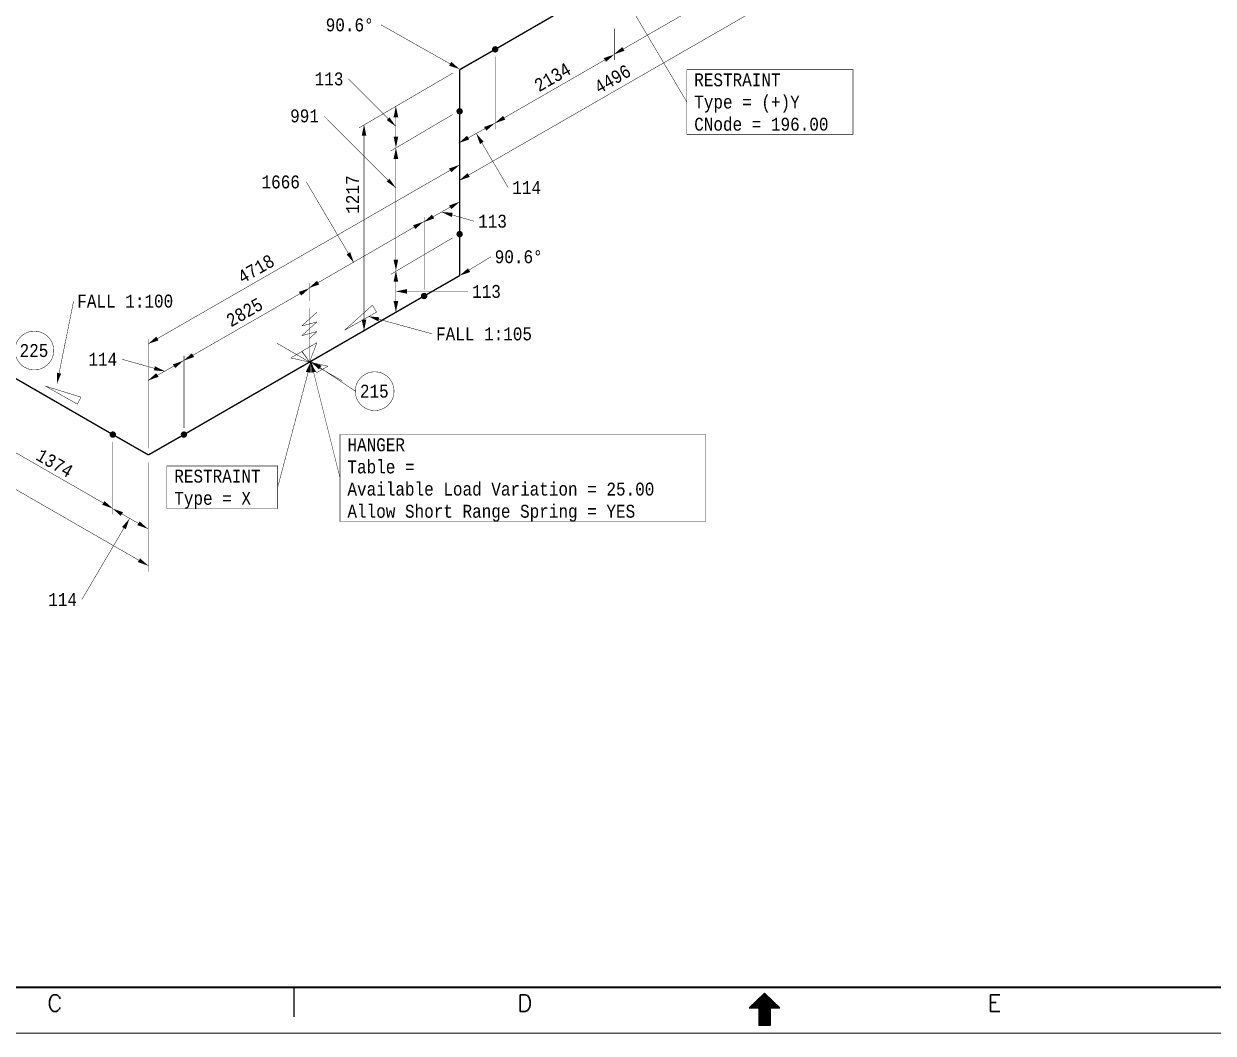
# Model space of a CAD drawing. Header units: millimetres. Extents: x 0 to 841, y 0 to 594.
# Drawn here: x 260.7 to 518.3, y 0 to 218.5 of the extents above; entities that cross this region are included whole.
import ezdxf

# ---------------------------------------------------------------- set-up
doc = ezdxf.new("R2010")
doc.units = ezdxf.units.MM
for name, color, linetype in [('_TITLE BLOCK', 7, 'Continuous'), ('DIM-LINES', 7, 'Continuous'), ('DIM-TEXT', 7, 'Continuous'), ('ISO-TEXT', 7, 'Continuous'), ('PIPE', 7, 'Continuous'), ('WELDS', 7, 'Continuous'), ('타이틀', 7, 'Continuous')]:
    doc.layers.add(name, color=color, linetype=linetype)
doc.styles.add('CG', font='romans.shx')
doc.styles.add('MONOTXT', font='monotxt.shx', dxfattribs={"height": 2.4})

# ---------------------------------------------------------------- blocks, each defined once
blk = doc.blocks.new('[SH1] A1 FORMAT')
at = {"color": 0}
for p, q in [((1408.86, 7.75), (1410.79, 7.75)), ((1408.93, 7.82), (1410.71, 7.82)), ((1409.01, 7.89), (1410.64, 7.89)), ((1409.08, 7.96), (1410.57, 7.96)), ((1409.15, 8.03), (1410.49, 8.03)), ((1409.23, 8.1), (1410.42, 8.1)), ((1409.3, 8.17), (1410.34, 8.17)), ((1409.38, 8.24), (1410.27, 8.24)), ((1409.45, 8.31), (1410.2, 8.31)), ((1409.52, 8.38), (1410.12, 8.38)), ((1409.6, 8.45), (1410.05, 8.45)), ((1409.67, 8.52), (1409.98, 8.52)), ((1409.74, 8.59), (1409.9, 8.59)), ((1409.82, 8.65), (1409.83, 8.65)), ((1406.57, 5.58), (1413.08, 5.58)), ((1406.64, 5.65), (1413, 5.65)), ((1406.72, 5.72), (1412.93, 5.72)), ((1406.79, 5.79), (1412.85, 5.79)), ((1406.87, 5.86), (1412.78, 5.86)), ((1406.94, 5.93), (1412.71, 5.93)), ((1407.01, 6), (1412.63, 6)), ((1407.09, 6.07), (1412.56, 6.07)), ((1407.16, 6.14), (1412.48, 6.14)), ((1407.24, 6.21), (1412.41, 6.21)), ((1407.31, 6.28), (1412.34, 6.28)), ((1407.38, 6.35), (1412.26, 6.35)), ((1407.46, 6.42), (1412.19, 6.42)), ((1407.53, 6.49), (1412.12, 6.49)), ((1407.6, 6.56), (1412.04, 6.56)), ((1407.68, 6.63), (1411.97, 6.63)), ((1407.75, 6.7), (1411.89, 6.7)), ((1407.83, 6.77), (1411.82, 6.77)), ((1407.9, 6.84), (1411.75, 6.84)), ((1407.97, 6.91), (1411.67, 6.91)), ((1408.05, 6.98), (1411.6, 6.98)), ((1408.12, 7.05), (1411.53, 7.05)), ((1408.19, 7.12), (1411.45, 7.12)), ((1408.27, 7.19), (1411.38, 7.19)), ((1408.34, 7.26), (1411.3, 7.26)), ((1408.42, 7.33), (1411.23, 7.33)), ((1408.49, 7.4), (1411.16, 7.4)), ((1408.56, 7.47), (1411.08, 7.47)), ((1408.6, 5.51), (1411.05, 5.51)), ((1408.6, 5.44), (1411.05, 5.44)), ((1408.6, 5.37), (1411.05, 5.37)), ((1408.6, 5.3), (1411.05, 5.3)), ((1408.6, 5.23), (1411.05, 5.23)), ((1408.6, 5.16), (1411.05, 5.16)), ((1408.64, 7.54), (1411.01, 7.54)), ((1408.71, 7.61), (1410.93, 7.61)), ((1408.79, 7.68), (1410.86, 7.68)), ((1408.6, 5.09), (1411.05, 5.09)), ((1408.6, 5.02), (1411.05, 5.02)), ((1408.6, 4.95), (1411.05, 4.95)), ((1408.6, 4.88), (1411.05, 4.88)), ((1408.6, 4.81), (1411.05, 4.81)), ((1408.6, 4.74), (1411.05, 4.74)), ((1408.6, 4.67), (1411.05, 4.67)), ((1408.6, 4.6), (1411.05, 4.6)), ((1408.6, 4.53), (1411.05, 4.53)), ((1408.6, 4.46), (1411.05, 4.46)), ((1408.6, 4.39), (1411.05, 4.39)), ((1408.6, 4.32), (1411.05, 4.32)), ((1408.6, 4.25), (1411.05, 4.25)), ((1408.6, 4.18), (1411.05, 4.18)), ((1408.6, 4.11), (1411.05, 4.11)), ((1408.6, 4.04), (1411.05, 4.04)), ((1408.6, 3.97), (1411.05, 3.97)), ((1408.6, 3.9), (1411.05, 3.9)), ((1408.6, 3.83), (1411.05, 3.83)), ((1408.6, 3.76), (1411.05, 3.76)), ((1408.6, 3.69), (1411.05, 3.69)), ((1408.6, 3.62), (1411.05, 3.62)), ((1408.6, 3.55), (1411.05, 3.55)), ((1408.6, 3.48), (1411.05, 3.48)), ((1408.6, 3.41), (1411.05, 3.41)), ((1408.6, 3.34), (1411.05, 3.34)), ((1408.6, 3.27), (1411.05, 3.27)), ((1408.6, 3.2), (1411.05, 3.2)), ((1408.6, 3.13), (1411.05, 3.13)), ((1408.6, 3.06), (1411.05, 3.06)), ((1408.6, 2.99), (1411.05, 2.99)), ((1408.6, 2.92), (1411.05, 2.92)), ((1408.6, 2.85), (1411.05, 2.85)), ((1408.6, 2.78), (1411.05, 2.78)), ((1408.6, 2.71), (1411.05, 2.71)), ((1408.6, 2.64), (1411.05, 2.64)), ((1408.6, 2.57), (1411.05, 2.57)), ((1408.6, 2.5), (1411.05, 2.5)), ((1408.6, 2.43), (1411.05, 2.43)), ((1408.6, 2.36), (1411.05, 2.36)), ((1408.6, 2.29), (1411.05, 2.29)), ((1408.6, 2.22), (1411.05, 2.22)), ((1408.6, 2.15), (1411.05, 2.15)), ((1408.6, 2.08), (1411.05, 2.08)), ((1408.6, 2.01), (1411.05, 2.01)), ((1408.6, 1.94), (1411.05, 1.94)), ((1408.6, 1.87), (1411.05, 1.87)), ((1408.6, 1.8), (1411.05, 1.8)), ((1408.6, 1.73), (1411.05, 1.73))]:
    blk.add_line(p, q, dxfattribs=at)
at = {"layer": '_TITLE BLOCK', "lineweight": 40}
blk.add_line((1002.54, 9.99), (1817.11, 9.99), dxfattribs=at)
at = {"layer": '_TITLE BLOCK', "linetype": 'Continuous', "lineweight": 0}
for p, q in [((988.72, 0), (1829.72, 0)), ((1829.72, 0), (989.93, 0))]:
    blk.add_line(p, q, dxfattribs=at)
at = {"layer": '타이틀', "color": 7}
for p, q in [((1308, 3.57), (1308, 9.99)), ((1409.82, 8.66), (1406.5, 5.51)), ((1409.82, 8.66), (1413.14, 5.51)), ((1406.5, 5.51), (1408.6, 5.51)), ((1408.6, 5.51), (1408.6, 1.67)), ((1411.05, 5.51), (1411.05, 1.67)), ((1411.05, 5.51), (1413.14, 5.51))]:
    blk.add_line(p, q, dxfattribs=at)
at = {"layer": '타이틀', "color": 7, "style": 'CG'}
for s, p in [('C', (1254.51, 4.73, 0)), ('D', (1356.34, 4.73, 0)), ('E', (1458.16, 4.73, 0))]:
    blk.add_text(s, height=3.6, dxfattribs=at).set_placement(p)
blk = doc.blocks.new('block16')
at = {"layer": 'ISO-TEXT'}
blk.add_hatch(color=256, dxfattribs=at).paths.add_polyline_path([(0, -0.001), (-2.3, 0.799), (-1.8, 1.599)])
at = {"layer": 'ISO-TEXT', "linetype": 'ByBlock', "const_width": 0.1}
blk.add_lwpolyline([(-17, 9.6), (0, 0)], dxfattribs=at)
blk = doc.blocks.new('block17')
at = {"layer": 'ISO-TEXT'}
blk.add_hatch(color=256, dxfattribs=at).paths.add_polyline_path([(0, -0.001), (1.8, 1.599), (2.3, 0.799)])
at = {"layer": 'ISO-TEXT', "linetype": 'ByBlock', "const_width": 0.1}
blk.add_lwpolyline([(6.8, 4.1), (0, 0)], dxfattribs=at)
blk = doc.blocks.new('block18')
at = {"layer": 'ISO-TEXT'}
blk.add_hatch(color=256, dxfattribs=at).paths.add_polyline_path([(0, -0.001), (2.4, -0.201), (2.2, -1.101)])
at = {"layer": 'ISO-TEXT', "linetype": 'ByBlock', "const_width": 0.1}
blk.add_lwpolyline([(13.9, -3.8), (0, 0)], dxfattribs=at)
blk = doc.blocks.new('block19')
at = {"layer": 'ISO-TEXT'}
blk.add_hatch(color=256, dxfattribs=at).paths.add_polyline_path([(-0.001, -0.001), (-0.001, 2.399), (0.899, 2.199)])
at = {"layer": 'ISO-TEXT', "linetype": 'ByBlock', "const_width": 0.1}
blk.add_lwpolyline([(3.6, 17.9), (0, 0)], dxfattribs=at)
blk = doc.blocks.new('block67')
at = {"layer": 'PIPE', "linetype": 'ByBlock', "const_width": 0.3}
blk.add_lwpolyline([(-25.8, -14.9), (0, 0)], dxfattribs=at)
at = {"flags": 1}
for tag in ['Tag', 'UCI', 'Pipe Ref', 'Description', 'Key']:
    blk.add_attdef(tag, (0, 0), '', height=1, dxfattribs=at)
blk = doc.blocks.new('block68')
at = {"layer": 'PIPE', "linetype": 'ByBlock', "const_width": 0.3}
for points in [[(-7.7, -4.4), (0, 0)], [(-7.7, -13.4), (-7.7, -4.4)]]:
    blk.add_lwpolyline(points, dxfattribs=at)
at = {"flags": 1}
for tag in ['Tag', 'UCI', 'Pipe Ref', 'Description', 'Key']:
    blk.add_attdef(tag, (0, 0), '', height=1, dxfattribs=at)
blk = doc.blocks.new('block69')
at = {"layer": 'PIPE', "linetype": 'ByBlock', "const_width": 0.3}
blk.add_lwpolyline([(0, -26.6), (0, 0)], dxfattribs=at)
at = {"flags": 1}
for tag in ['Tag', 'UCI', 'Pipe Ref', 'Description', 'Key']:
    blk.add_attdef(tag, (0, 0), '', height=1, dxfattribs=at)
blk = doc.blocks.new('block70')
at = {"layer": 'PIPE', "linetype": 'ByBlock', "const_width": 0.3}
for points in [[(0, -9), (0, 0)], [(-7.7, -13.4), (0, -9)]]:
    blk.add_lwpolyline(points, dxfattribs=at)
at = {"flags": 1}
for tag in ['Tag', 'UCI', 'Pipe Ref', 'Description', 'Key']:
    blk.add_attdef(tag, (0, 0), '', height=1, dxfattribs=at)
blk = doc.blocks.new('block71')
at = {"layer": 'PIPE', "linetype": 'ByBlock', "const_width": 0.3}
blk.add_lwpolyline([(-24.8, -14.3), (0, 0)], dxfattribs=at)
at = {"flags": 1}
for tag in ['Tag', 'UCI', 'Pipe Ref', 'Description', 'Key']:
    blk.add_attdef(tag, (0, 0), '', height=1, dxfattribs=at)
blk = doc.blocks.new('block72')
at = {"linetype": 'ByBlock', "const_width": 0.1}
for points in [[(1.5, -2.3), (0, 0)], [(0, 0), (4, -0.9)], [(7.1, -4.1), (0, 0)], [(4, -0.9), (1.5, -2.3)]]:
    blk.add_lwpolyline(points, dxfattribs=at)
at = {"flags": 1}
for tag in ['Tag', 'UCI', 'Pipe Ref', 'Description', 'Key']:
    blk.add_attdef(tag, (0, 0), '', height=1, dxfattribs=at)
blk = doc.blocks.new('block73')
at = {"linetype": 'ByBlock', "const_width": 0.1}
for points in [[(-7.1, 4.1), (0, 0)], [(-1.6, 2.3), (-4.1, 0.9)], [(-4.1, 0.9), (0, 0)], [(0, 0), (-1.6, 2.3)]]:
    blk.add_lwpolyline(points, dxfattribs=at)
at = {"flags": 1}
for tag in ['Tag', 'UCI', 'Pipe Ref', 'Description', 'Key']:
    blk.add_attdef(tag, (0, 0), '', height=1, dxfattribs=at)
blk = doc.blocks.new('block74')
at = {"linetype": 'ByBlock', "const_width": 0.1}
for points in [[(1.6, 10.8), (-1.7, 7.8)], [(0, 11.6), (0, 0)], [(1.6, 8.7), (-1.7, 5.7)], [(-1.7, 7.8), (1.6, 8.7)], [(-1.7, 5.7), (1.6, 6.6)], [(1.6, 6.6), (0, 5.1)], [(1.6, 4.2), (-1.7, 2.3)], [(0, 0), (1.6, 4.2)], [(-1.7, 2.3), (0, 0)]]:
    blk.add_lwpolyline(points, dxfattribs=at)
at = {"flags": 1}
for tag in ['Tag', 'UCI', 'Pipe Ref', 'Description', 'Key']:
    blk.add_attdef(tag, (0, 0), '', height=1, dxfattribs=at)
blk = doc.blocks.new('block75')
at = {"layer": 'PIPE', "linetype": 'ByBlock', "const_width": 0.3}
blk.add_lwpolyline([(-18.669, -10.776), (0, 0)], dxfattribs=at)
at = {"flags": 1}
for tag in ['Tag', 'UCI', 'Pipe Ref', 'Description', 'Key']:
    blk.add_attdef(tag, (0, 0), '', height=1, dxfattribs=at)
blk = doc.blocks.new('block76')
at = {"layer": 'PIPE', "linetype": 'ByBlock', "const_width": 0.3}
blk.add_lwpolyline([(-8.531, -4.924), (0, 0)], dxfattribs=at)
at = {"flags": 1}
for tag in ['Tag', 'UCI', 'Pipe Ref', 'Description', 'Key']:
    blk.add_attdef(tag, (0, 0), '', height=1, dxfattribs=at)
blk = doc.blocks.new('block77')
at = {"layer": 'PIPE', "linetype": 'ByBlock', "const_width": 0.3}
for points in [[(-15.4, 0), (-7.7, -4.4)], [(-7.7, -4.4), (0, 0)]]:
    blk.add_lwpolyline(points, dxfattribs=at)
at = {"flags": 1}
for tag in ['Tag', 'UCI', 'Pipe Ref', 'Description', 'Key']:
    blk.add_attdef(tag, (0, 0), '', height=1, dxfattribs=at)
blk = doc.blocks.new('block78')
at = {"layer": 'PIPE', "linetype": 'ByBlock', "const_width": 0.3}
blk.add_lwpolyline([(-24.1, 13.9), (0, 0)], dxfattribs=at)
at = {"flags": 1}
for tag in ['Tag', 'UCI', 'Pipe Ref', 'Description', 'Key']:
    blk.add_attdef(tag, (0, 0), '', height=1, dxfattribs=at)
blk = doc.blocks.new('block121')
at = {"layer": 'WELDS'}
h = blk.add_hatch(color=256, dxfattribs=at)
edge = h.paths.add_edge_path(flags=0)
edge.add_arc((0, 0), 0.7, 0, 360)
at = {"flags": 1}
for tag in ['Tag', 'UCI', 'Pipe Ref', 'Description', 'Key']:
    blk.add_attdef(tag, (0, 0), '', height=1, dxfattribs=at)
blk = doc.blocks.new('block122')
at = {"layer": 'WELDS'}
h = blk.add_hatch(color=256, dxfattribs=at)
edge = h.paths.add_edge_path(flags=0)
edge.add_arc((0, 0), 0.7, 0, 360)
at = {"flags": 1}
for tag in ['Tag', 'UCI', 'Pipe Ref', 'Description', 'Key']:
    blk.add_attdef(tag, (0, 0), '', height=1, dxfattribs=at)
blk = doc.blocks.new('block123')
at = {"layer": 'WELDS'}
h = blk.add_hatch(color=256, dxfattribs=at)
edge = h.paths.add_edge_path(flags=0)
edge.add_arc((0, 0), 0.7, 0, 360)
at = {"flags": 1}
for tag in ['Tag', 'UCI', 'Pipe Ref', 'Description', 'Key']:
    blk.add_attdef(tag, (0, 0), '', height=1, dxfattribs=at)
blk = doc.blocks.new('block124')
at = {"layer": 'WELDS'}
h = blk.add_hatch(color=256, dxfattribs=at)
edge = h.paths.add_edge_path(flags=0)
edge.add_arc((0, 0), 0.7, 0, 360)
at = {"flags": 1}
for tag in ['Tag', 'UCI', 'Pipe Ref', 'Description', 'Key']:
    blk.add_attdef(tag, (0, 0), '', height=1, dxfattribs=at)
blk = doc.blocks.new('block125')
at = {"layer": 'WELDS'}
h = blk.add_hatch(color=256, dxfattribs=at)
edge = h.paths.add_edge_path(flags=0)
edge.add_arc((0, 0), 0.7, 0, 360)
at = {"flags": 1}
for tag in ['Tag', 'UCI', 'Pipe Ref', 'Description', 'Key']:
    blk.add_attdef(tag, (0, 0), '', height=1, dxfattribs=at)
blk = doc.blocks.new('block126')
at = {"layer": 'WELDS'}
h = blk.add_hatch(color=256, dxfattribs=at)
edge = h.paths.add_edge_path(flags=0)
edge.add_arc((0, 0), 0.7, 0, 360)
at = {"flags": 1}
for tag in ['Tag', 'UCI', 'Pipe Ref', 'Description', 'Key']:
    blk.add_attdef(tag, (0, 0), '', height=1, dxfattribs=at)
blk = doc.blocks.new('block146')
at = {"layer": 'ISO-TEXT'}
blk.add_hatch(color=256, dxfattribs=at).paths.add_polyline_path([(0, -0.001), (1.6, -1.801), (0.8, -2.301)])
at = {"layer": 'ISO-TEXT', "linetype": 'ByBlock', "const_width": 0.1}
blk.add_lwpolyline([(15.6, -26.4), (0, 0)], dxfattribs=at)
at = {"layer": 'ISO-TEXT', "const_width": 0.1}
blk.add_lwpolyline([(15.6, -33.401), (15.6, -19.401), (51.6, -19.401), (51.6, -33.401)], close=True, dxfattribs=at)
at = {"flags": 1}
for tag in ['Pipe Ref', 'Description']:
    blk.add_attdef(tag, (0, 0), '', height=1, dxfattribs=at)
at = {"layer": 'ISO-TEXT', "style": 'MONOTXT', "width": 0.8571}
for s, p in [('RESTRAINT', (17.201, -23)), ('Type = (+)Y', (17.201, -27.8)), ('CNode = 196.00', (17.201, -32.6))]:
    blk.add_text(s, height=2.8, dxfattribs=at).set_placement(p)
blk = doc.blocks.new('block148')
at = {"layer": 'ISO-TEXT'}
blk.add_hatch(color=256, dxfattribs=at).paths.add_polyline_path([(0, -0.001), (-0.1, -2.401), (-1.1, -2.201)])
at = {"layer": 'ISO-TEXT', "linetype": 'ByBlock', "const_width": 0.1}
blk.add_lwpolyline([(-7.2, -27.2), (0, 0)], dxfattribs=at)
at = {"layer": 'ISO-TEXT', "const_width": 0.1}
blk.add_lwpolyline([(-31.2, -31.801), (-31.2, -22.601), (-7.2, -22.601), (-7.2, -31.801)], close=True, dxfattribs=at)
at = {"flags": 1}
for tag in ['Pipe Ref', 'Description']:
    blk.add_attdef(tag, (0, 0), '', height=1, dxfattribs=at)
at = {"layer": 'ISO-TEXT', "style": 'MONOTXT', "width": 0.8571}
for s, p in [('RESTRAINT', (-29.599, -26.2)), ('Type = X', (-29.599, -31))]:
    blk.add_text(s, height=2.8, dxfattribs=at).set_placement(p)
blk = doc.blocks.new('block149')
at = {"layer": 'ISO-TEXT'}
blk.add_hatch(color=256, dxfattribs=at).paths.add_polyline_path([(0, -0.001), (1, -2.201), (0.1, -2.401)])
at = {"layer": 'ISO-TEXT', "linetype": 'ByBlock', "const_width": 0.1}
blk.add_lwpolyline([(6.3, -25.2), (0, 0)], dxfattribs=at)
at = {"layer": 'ISO-TEXT', "const_width": 0.1}
blk.add_lwpolyline([(6.3, -34.601), (6.3, -15.801), (85.5, -15.801), (85.5, -34.601)], close=True, dxfattribs=at)
at = {"flags": 1}
for tag in ['Pipe Ref', 'Description']:
    blk.add_attdef(tag, (0, 0), '', height=1, dxfattribs=at)
at = {"layer": 'ISO-TEXT', "style": 'MONOTXT', "width": 0.8571}
for s, p in [('HANGER', (7.901, -19.4)), ('Table =', (7.901, -24.2)), ('Available Load Variation = 25.00', (7.901, -29)), ('Allow Short Range Spring = YES', (7.901, -33.8))]:
    blk.add_text(s, height=2.8, dxfattribs=at).set_placement(p)
blk = doc.blocks.new('block150')
at = {"layer": 'ISO-TEXT'}
blk.add_hatch(color=256, dxfattribs=at).paths.add_polyline_path([(-13.8, 6.4), (-11.5, 5.5), (-12.1, 4.7)])
at = {"layer": 'ISO-TEXT', "linetype": 'ByBlock', "const_width": 0.1}
blk.add_lwpolyline([(-4.2, 0), (-13.8, 6.4)], dxfattribs=at)
at = {"layer": 'ISO-TEXT', "const_width": 0.1}
blk.add_lwpolyline([(4.14, -0.73), (3.95, -1.44), (3.64, -2.1), (3.22, -2.7), (2.7, -3.22), (2.1, -3.64), (1.44, -3.95), (0.73, -4.14), (0, -4.2), (-0.73, -4.14), (-1.44, -3.95), (-2.1, -3.64), (-2.7, -3.22), (-3.22, -2.7), (-3.64, -2.1), (-3.95, -1.44), (-4.14, -0.73), (-4.2, 0), (-4.14, 0.73), (-3.95, 1.44), (-3.64, 2.1), (-3.22, 2.7), (-2.7, 3.22), (-2.1, 3.64), (-1.44, 3.95), (-0.73, 4.14), (0, 4.2), (0.73, 4.14), (1.44, 3.95), (2.1, 3.64), (2.7, 3.22), (3.22, 2.7), (3.64, 2.1), (3.95, 1.44), (4.14, 0.73), (4.2, 0)], close=True, dxfattribs=at)
at = {"flags": 1}
for tag in ['Pipe Ref', 'Description']:
    blk.add_attdef(tag, (0, 0), '', height=1, dxfattribs=at)
at = {"layer": 'ISO-TEXT', "style": 'MONOTXT', "width": 0.8571}
blk.add_text('215', height=2.8, dxfattribs=at).set_placement((-3.2, -1.4))
blk = doc.blocks.new('block152')
at = {"layer": 'ISO-TEXT'}
blk.add_hatch(color=256, dxfattribs=at).paths.add_polyline_path([(-6.8, -4.4), (-6, -2.1), (-5.2, -2.6)])
at = {"layer": 'ISO-TEXT', "const_width": 0.1}
blk.add_lwpolyline([(4.14, -0.73), (3.95, -1.44), (3.64, -2.1), (3.22, -2.7), (2.7, -3.22), (2.1, -3.64), (1.44, -3.95), (0.73, -4.14), (0, -4.2), (-0.73, -4.14), (-1.44, -3.95), (-2.1, -3.64), (-2.7, -3.22), (-3.22, -2.7), (-3.64, -2.1), (-3.95, -1.44), (-4.14, -0.73), (-4.2, 0), (-4.14, 0.73), (-3.95, 1.44), (-3.64, 2.1), (-3.22, 2.7), (-2.7, 3.22), (-2.1, 3.64), (-1.44, 3.95), (-0.73, 4.14), (0, 4.2), (0.73, 4.14), (1.44, 3.95), (2.1, 3.64), (2.7, 3.22), (3.22, 2.7), (3.64, 2.1), (3.95, 1.44), (4.14, 0.73), (4.2, 0)], close=True, dxfattribs=at)
at = {"layer": 'ISO-TEXT', "linetype": 'ByBlock', "const_width": 0.1}
blk.add_lwpolyline([(-4.2, 0), (-6.8, -4.4)], dxfattribs=at)
at = {"flags": 1}
for tag in ['Pipe Ref', 'Description']:
    blk.add_attdef(tag, (0, 0), '', height=1, dxfattribs=at)
at = {"layer": 'ISO-TEXT', "style": 'MONOTXT', "width": 0.8571}
blk.add_text('225', height=2.8, dxfattribs=at).set_placement((-3.2, -1.4))

msp = doc.modelspace()

# ---------------------------------------------------------------- hatches: boundary and pattern name
at = {"layer": 'DIM-LINES'}
for points in [[(388.6, 211.9), (386.8, 210.3), (386.3, 211.1)], [(388.5, 211.9), (390.3, 213.5), (390.8, 212.7)], [(341.3, 200.7), (341.8, 198.3), (340.8, 198.3)], [(362.7, 197), (364.5, 198.6), (365, 197.8)], [(334.4, 196.7), (334.9, 194.3), (333.9, 194.3)], [(341.3, 196.3), (339.3, 197.7), (339.9, 198.3)], [(362.7, 197), (360.9, 195.4), (360.4, 196.2)], [(341.3, 191.7), (340.8, 194.1), (341.8, 194.1)], [(354.9, 192.7), (356.7, 194.3), (357.2, 193.5)], [(358.7, 194.8), (360.3, 193), (359.5, 192.5)], [(341.3, 191.7), (341.8, 189.3), (340.8, 189.3)], [(355.1, 188), (353.3, 186.4), (352.8, 187.2)], [(355, 184.6), (356.8, 186.2), (357.3, 185.4)], [(341.3, 183), (339.3, 184.4), (339.9, 185)], [(351.2, 177.8), (353.6, 177.6), (353.4, 176.7)], [(355.1, 180), (353.3, 178.4), (352.8, 179.2)], [(347.3, 175.7), (345.5, 174.1), (345, 174.9)], [(347.3, 175.6), (349.1, 177.2), (349.6, 176.4)], [(332.2, 166.8), (330.6, 168.6), (331.4, 169.1)], [(341.3, 165.1), (340.8, 167.5), (341.8, 167.5)], [(341.3, 165.1), (341.8, 162.7), (340.8, 162.7)], [(322.4, 161.3), (324.2, 162.9), (324.7, 162.1)], [(322.6, 161.3), (320.8, 159.7), (320.3, 160.5)], [(341.3, 160.6), (343.7, 161.1), (343.7, 160.1)], [(341.3, 156.1), (340.8, 158.5), (341.8, 158.5)], [(334.4, 152.1), (333.9, 154.5), (334.9, 154.5)], [(287.6, 149.2), (289.4, 150.8), (289.9, 150)], [(295.3, 145.6), (297.1, 147.2), (297.6, 146.4)], [(291.3, 143.3), (288.9, 143.5), (289.1, 144.4)], [(295.3, 145.6), (293.5, 144), (293, 144.8)], [(287.6, 141.3), (289.4, 142.9), (289.9, 142.1)], [(280, 113.6), (277.7, 114.4), (278.2, 115.2)], [(279.9, 113.6), (282.2, 112.8), (281.7, 112)], [(283.6, 111.4), (282.8, 109.1), (282, 109.6)], [(287.6, 109.2), (285.3, 110), (285.8, 110.8)], [(287.7, 101.2), (285.4, 102), (285.9, 102.8)]]:
    msp.add_hatch(color=256, dxfattribs=at).paths.add_polyline_path(points)

# ---------------------------------------------------------------- linework, layer by layer
at = {"linetype": 'ByBlock', "const_width": 0.1}
for points in [[(330.2, 152.2), (336.2, 157.6)], [(336.2, 157.6), (337.1, 156.1)], [(337.1, 156.1), (330.2, 152.2)], [(272.3, 136.2), (265.4, 140.1)], [(265.4, 140.1), (273.1, 137.7)], [(273.1, 137.7), (272.3, 136.2)]]:
    msp.add_lwpolyline(points, dxfattribs=at)
at = {"layer": 'DIM-LINES', "linetype": 'ByBlock', "const_width": 0.1}
for points in [[(414.4, 226.8), (388.5, 211.9)], [(422.1, 223.2), (355, 184.6)], [(388.6, 217.5), (388.6, 210.7)], [(388.6, 211.9), (362.7, 197)], [(362.8, 211.4), (362.8, 195.7)], [(331, 206.6), (341.3, 196.3)], [(353.7, 207.9), (333.3, 196)], [(325.7, 198.6), (341.3, 183)], [(353.6, 198.9), (340.2, 191)], [(341.3, 200.7), (341.3, 191.7)], [(334.4, 196.7), (334.4, 152.1)], [(362.7, 197), (354.9, 192.7)], [(365.6, 183.1), (358.7, 194.8)], [(341.3, 191.7), (341.3, 165.1)], [(355.1, 188), (287.6, 149.2)], [(355.1, 186.8), (355.1, 189.2)], [(321.9, 184.3), (332.2, 166.8)], [(355.1, 178.8), (355.1, 181.2)], [(355.1, 180), (347.3, 175.6)], [(358.2, 175.8), (351.2, 177.8)], [(347.3, 175.7), (322.4, 161.3)], [(347.4, 161), (347.4, 176.7)], [(353.6, 172.2), (340.2, 164.3)], [(287.7, 101.2), (172.3, 167.6)], [(341.3, 165.1), (341.3, 156.1)], [(322.6, 158.5), (322.6, 162.4)], [(322.6, 161.3), (295.3, 145.6)], [(356.9, 160.6), (341.3, 160.6)], [(342.2, 156.6), (340.2, 155.5)], [(335.3, 152.6), (333.3, 151.5)], [(287.7, 126.6), (287.7, 150.3)], [(282, 145.9), (291.3, 143.3)], [(295.3, 145.6), (287.6, 141.3)], [(295.4, 131), (295.4, 146.7)], [(280, 113.6), (255.8, 127.5)], [(280, 128), (280, 112.3)], [(287.7, 123.6), (287.7, 99.9)], [(287.6, 109.2), (279.9, 113.6)], [(273.3, 93.9), (283.6, 111.4)]]:
    msp.add_lwpolyline(points, dxfattribs=at)

# ---------------------------------------------------------------- block references
for name, p in [('[SH1] A1 FORMAT', (-988.72, 0)), ('block74', (322.6, 145.3)), ('block73', (322.6, 145.3)), ('block72', (322.6, 145.3))]:
    msp.add_blockref(name, p)
at = {"layer": 'ISO-TEXT'}
for name, p in [('block146', (388.7, 228)), ('block16', (355.1, 208.7)), ('block17', (355.1, 164)), ('block19', (267.9, 140.6)), ('block18', (335.3, 155.2)), ('block152', (263, 147.8)), ('block148', (322.9, 145.4)), ('block149', (322.9, 145.4)), ('block150', (336.7, 139))]:
    msp.add_blockref(name, p, dxfattribs=at)
at = {"layer": 'PIPE'}
for name, p in [('block67', (388.6, 227.9)), ('block68', (362.8, 213)), ('block69', (355.1, 199.6)), ('block70', (355.1, 173)), ('block71', (347.4, 159.6)), ('block75', (322.6, 145.3)), ('block78', (280, 129.6)), ('block76', (303.93, 134.52)), ('block77', (295.4, 129.6))]:
    msp.add_blockref(name, p, dxfattribs=at)
at = {"layer": 'WELDS'}
for name, p in [('block121', (362.8, 213)), ('block122', (355.1, 199.6)), ('block123', (355.1, 173)), ('block124', (347.4, 159.6)), ('block126', (280, 129.6)), ('block125', (295.4, 129.6))]:
    msp.add_blockref(name, p, dxfattribs=at)

# ---------------------------------------------------------------- texts
at = {"layer": 'DIM-TEXT', "style": 'MONOTXT', "width": 0.8571}
for s, rotation, p in [('2134', 30, (372.3, 203.7)), ('4496', 30, (385.3, 203.3)), ('1217', 90, (333.3, 177.4)), ('4718', 30, (308.1, 162.2)), ('2825', 30, (305.6, 152.8)), ('1374', -30, (263.1, 124.3))]:
    msp.add_text(s, height=2.8, rotation=rotation, dxfattribs=at).set_placement(p)
for s, p in [('113', (323.7, 205.2)), ('991', (318.4, 197.2)), ('1666', (312.2, 182.9)), ('114', (366.5, 181.7)), ('113', (359.1, 174.4)), ('113', (357.8, 159.2)), ('114', (274.7, 144.5)), ('114', (266, 92.5))]:
    msp.add_text(s, height=2.8, dxfattribs=at).set_placement(p)
at = {"layer": 'ISO-TEXT', "style": 'MONOTXT', "width": 0.8571}
for s, p in [('90.6°', (326.1, 216.9)), ('90.6°', (362.7, 166.7)), ('FALL 1:100', (272.3, 157.1)), ('FALL 1:105', (350, 150))]:
    msp.add_text(s, height=2.8, dxfattribs=at).set_placement(p)

doc.saveas('drawing.dxf')
